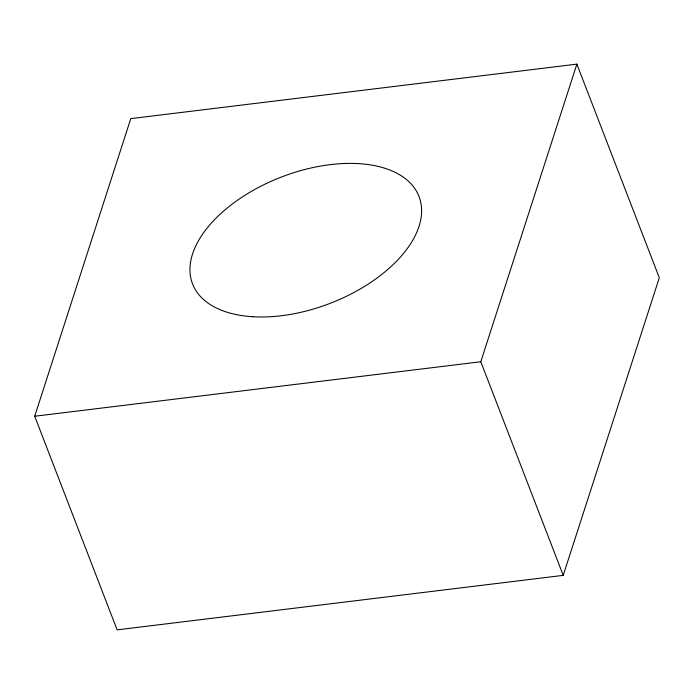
<?xml version="1.0" encoding="UTF-8"?>
<svg xmlns="http://www.w3.org/2000/svg" width="694" height="694" viewBox="0 0 694 694"><rect width="100%" height="100%" fill="white"/><g stroke="black" fill="none" stroke-linecap="round" stroke-linejoin="round"><path stroke-width="1.04" d="M34.7 416.244L130.776 118.631L576.87 64.134L659.3 277.756L563.224 575.369L117.13 629.866L34.7 416.244L480.795 361.748L576.87 64.134M480.795 361.748L563.224 575.369M252.92 316.742A121.381 67.7 -21.1 0 0 421.475 207.272A121.381 67.7 -21.1 0 0 242.961 196.549A121.381 67.7 -21.1 0 0 252.92 316.742"/></g></svg>
